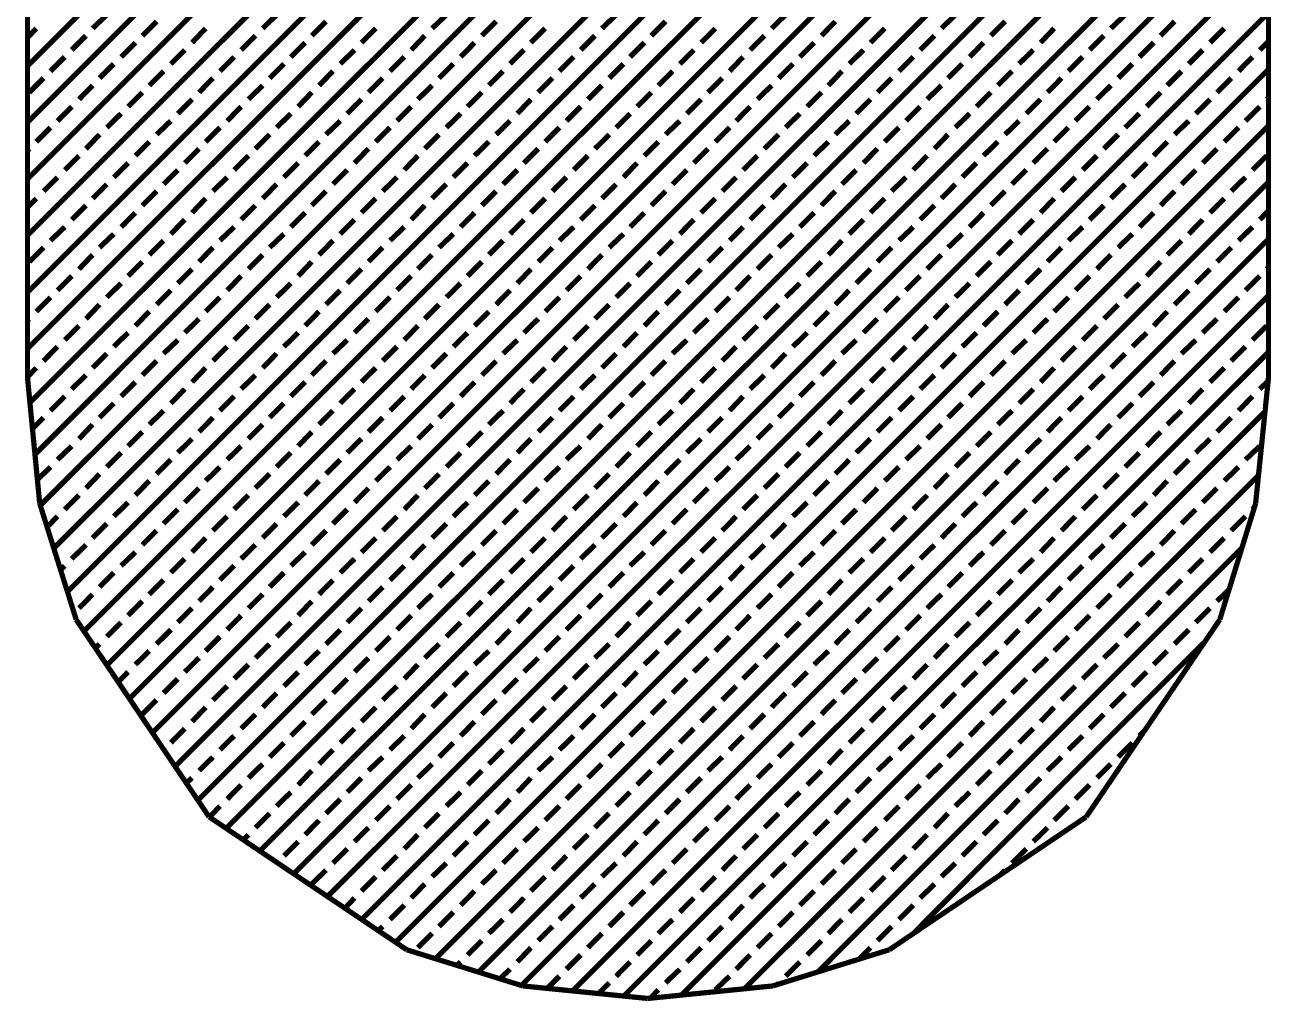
# Model space of a CAD drawing. Extents: x 2 to 176, y -19 to 159.
# Drawn here: x 107.872 to 108.781, y 117.51 to 118.223 of the extents above; entities that cross this region are included whole.
import ezdxf

# ---------------------------------------------------------------- set-up
doc = ezdxf.new("R2010")
doc.units = 0
doc.layers.add('BG_SILKSCREEN_TOP', color=7, linetype='CONTINUOUS')

msp = doc.modelspace()

# ---------------------------------------------------------------- linework, layer by layer
at = {"layer": 'BG_SILKSCREEN_TOP', "const_width": 0.00381}
for points in [[(107.873546, 119.92737), (107.873546, 117.964712)], [(108.779564, 117.964712), (108.779564, 119.92737)], [(107.873546, 118.19255), (108.779564, 119.098822)], [(107.873546, 118.151402), (108.779564, 119.057166)], [(107.873546, 118.11), (108.779564, 119.016018)], [(107.873546, 118.068852), (108.779564, 118.974616)], [(107.873546, 118.027196), (108.779564, 118.933468)], [(107.873546, 117.986048), (108.779564, 118.892066)], [(107.87507, 117.946424), (108.779564, 118.850918)], [(107.879134, 117.909086), (108.779564, 118.80977)], [(107.883198, 117.872002), (108.779564, 118.768114)], [(107.89285, 117.840506), (108.779564, 118.72722)], [(107.90301, 117.80901), (108.779564, 118.685564)], [(107.914694, 117.7798), (108.779564, 118.644416)], [(107.931458, 117.754908), (108.779564, 118.603014)], [(107.947968, 117.730524), (108.779564, 118.561866)], [(107.964732, 117.705632), (108.779564, 118.520464)], [(107.981496, 117.681248), (108.779564, 118.479316)], [(107.998006, 117.656356), (108.779564, 118.43766)], [(108.018834, 117.636036), (108.779564, 118.396512)], [(108.043218, 117.619272), (108.779564, 118.35511)], [(108.06811, 117.602762), (108.779564, 118.313962)], [(108.092494, 117.585998), (108.779564, 118.27256)], [(108.117386, 117.569234), (108.779564, 118.231412)], [(107.921044, 118.219982), (107.931458, 118.229888)], [(107.957366, 118.214648), (107.96778, 118.225062)], [(108.04525, 118.219982), (108.05541, 118.229888)], [(108.081064, 118.214648), (108.091478, 118.225062)], [(108.168948, 118.219982), (108.179362, 118.229888)], [(108.20527, 118.214648), (108.215684, 118.225062)], [(108.2929, 118.219982), (108.303314, 118.229888)], [(108.328968, 118.214648), (108.339382, 118.225062)], [(108.416852, 118.219982), (108.427012, 118.229888)], [(108.453174, 118.214648), (108.463334, 118.225062)], [(108.540804, 118.219982), (108.550964, 118.229888)], [(108.576872, 118.214648), (108.587286, 118.225062)], [(108.664502, 118.219982), (108.674916, 118.229888)], [(108.700824, 118.214648), (108.710984, 118.225062)], [(107.873546, 118.213124), (107.879896, 118.219982)], [(107.905804, 118.204234), (107.916218, 118.214648)], [(107.993688, 118.209568), (108.003594, 118.219982)], [(108.029502, 118.204234), (108.039916, 118.214648)], [(108.117386, 118.209568), (108.1278, 118.219982)], [(108.153708, 118.204234), (108.163614, 118.214648)], [(108.241084, 118.209568), (108.251498, 118.219982)], [(108.277406, 118.204234), (108.28782, 118.214648)], [(108.36529, 118.209568), (108.375704, 118.219982)], [(108.401104, 118.204234), (108.411518, 118.214648)], [(108.488988, 118.209568), (108.499402, 118.219982)], [(108.52531, 118.204234), (108.535724, 118.214648)], [(108.613194, 118.209568), (108.6231, 118.219982)], [(108.649008, 118.204234), (108.659422, 118.214648)], [(108.736892, 118.209568), (108.747306, 118.219982)], [(107.941872, 118.199154), (107.952286, 118.209568)], [(107.978194, 118.194074), (107.988354, 118.204234)], [(108.065824, 118.199154), (108.076238, 118.209568)], [(108.101892, 118.194074), (108.112306, 118.204234)], [(108.189776, 118.199154), (108.199936, 118.209568)], [(108.225844, 118.194074), (108.236004, 118.204234)], [(108.313474, 118.199154), (108.323888, 118.209568)], [(108.349796, 118.194074), (108.359956, 118.204234)], [(108.437426, 118.199154), (108.44784, 118.209568)], [(108.473494, 118.194074), (108.483908, 118.204234)], [(108.561378, 118.199154), (108.571538, 118.209568)], [(108.597446, 118.194074), (108.60786, 118.204234)], [(108.68533, 118.199154), (108.695744, 118.209568)], [(108.721398, 118.194074), (108.731558, 118.204234)], [(108.773214, 118.204234), (108.779564, 118.210584)], [(107.89031, 118.18874), (107.900724, 118.199154)], [(107.926124, 118.18366), (107.936538, 118.194074)], [(108.014008, 118.18874), (108.024422, 118.199154)], [(108.05033, 118.18366), (108.060744, 118.194074)], [(108.138214, 118.18874), (108.148628, 118.199154)], [(108.174028, 118.18366), (108.184442, 118.194074)], [(108.261912, 118.18874), (108.272326, 118.199154)], [(108.298234, 118.18366), (108.308648, 118.194074)], [(108.386118, 118.18874), (108.396024, 118.199154)], [(108.421932, 118.18366), (108.432346, 118.194074)], [(108.509816, 118.18874), (108.52023, 118.199154)], [(108.54563, 118.18366), (108.556044, 118.194074)], [(108.633514, 118.18874), (108.643928, 118.199154)], [(108.669836, 118.18366), (108.68025, 118.194074)], [(108.75772, 118.18874), (108.76788, 118.199154)], [(107.962446, 118.178326), (107.97286, 118.18874)], [(108.086398, 118.178326), (108.096558, 118.18874)], [(108.142278, 117.552724), (108.779564, 118.19001)], [(108.21035, 118.178326), (108.220764, 118.18874)], [(108.334048, 118.178326), (108.344462, 118.18874)], [(108.458254, 118.178326), (108.46816, 118.18874)], [(108.581952, 118.178326), (108.592366, 118.18874)], [(108.70565, 118.178326), (108.716064, 118.18874)], [(107.874816, 118.173246), (107.88523, 118.18366)], [(107.911138, 118.168166), (107.921044, 118.178326)], [(107.998768, 118.173246), (108.008928, 118.18366)], [(108.034836, 118.168166), (108.04525, 118.178326)], [(108.122466, 118.173246), (108.13288, 118.18366)], [(108.158534, 118.168166), (108.168948, 118.178326)], [(108.246418, 118.173246), (108.256832, 118.18366)], [(108.28274, 118.168166), (108.2929, 118.178326)], [(108.37037, 118.173246), (108.380784, 118.18366)], [(108.406438, 118.168166), (108.416852, 118.178326)], [(108.494068, 118.173246), (108.504482, 118.18366)], [(108.53039, 118.168166), (108.540804, 118.178326)], [(108.618274, 118.173246), (108.628434, 118.18366)], [(108.654342, 118.168166), (108.664502, 118.178326)], [(108.741972, 118.173246), (108.752386, 118.18366)], [(107.946952, 118.162832), (107.957366, 118.173246)], [(107.983274, 118.157752), (107.993688, 118.168166)], [(108.071158, 118.162832), (108.081064, 118.173246)], [(108.106972, 118.157752), (108.117386, 118.168166)], [(108.194856, 118.162832), (108.20527, 118.173246)], [(108.231178, 118.157752), (108.241084, 118.168166)], [(108.318554, 118.162832), (108.328968, 118.173246)], [(108.354876, 118.157752), (108.36529, 118.168166)], [(108.44276, 118.162832), (108.453174, 118.173246)], [(108.478574, 118.157752), (108.488988, 118.168166)], [(108.566458, 118.162832), (108.576872, 118.173246)], [(108.60278, 118.157752), (108.613194, 118.168166)], [(108.690664, 118.162832), (108.700824, 118.173246)], [(108.726478, 118.157752), (108.736892, 118.168166)], [(108.778294, 118.168166), (108.779564, 118.169436)], [(107.89539, 118.152418), (107.905804, 118.162832)], [(107.931458, 118.147592), (107.941872, 118.157752)], [(108.019342, 118.152418), (108.029502, 118.162832)], [(108.05541, 118.147592), (108.065824, 118.157752)], [(108.143294, 118.152418), (108.153708, 118.162832)], [(108.179362, 118.147592), (108.189776, 118.157752)], [(108.266992, 118.152418), (108.277406, 118.162832)], [(108.303314, 118.147592), (108.313474, 118.157752)], [(108.390944, 118.152418), (108.401104, 118.162832)], [(108.427012, 118.147592), (108.437426, 118.157752)], [(108.514896, 118.152418), (108.52531, 118.162832)], [(108.550964, 118.147592), (108.561378, 118.157752)], [(108.638594, 118.152418), (108.649008, 118.162832)], [(108.674916, 118.147592), (108.68533, 118.157752)], [(108.7628, 118.152418), (108.773214, 118.162832)], [(107.96778, 118.142512), (107.978194, 118.152418)], [(108.091478, 118.142512), (108.101892, 118.152418)], [(108.171234, 117.540532), (108.779564, 118.148862)], [(108.215684, 118.142512), (108.225844, 118.152418)], [(108.339382, 118.142512), (108.349796, 118.152418)], [(108.463334, 118.142512), (108.473494, 118.152418)], [(108.587286, 118.142512), (108.597446, 118.152418)], [(108.710984, 118.142512), (108.721398, 118.152418)], [(107.879896, 118.137178), (107.89031, 118.147592)], [(107.916218, 118.132098), (107.926124, 118.142512)], [(108.003594, 118.137178), (108.014008, 118.147592)], [(108.039916, 118.132098), (108.05033, 118.142512)], [(108.1278, 118.137178), (108.138214, 118.147592)], [(108.163614, 118.132098), (108.174028, 118.142512)], [(108.251498, 118.137178), (108.261912, 118.147592)], [(108.28782, 118.132098), (108.298234, 118.142512)], [(108.375704, 118.137178), (108.386118, 118.147592)], [(108.411518, 118.132098), (108.421932, 118.142512)], [(108.499402, 118.137178), (108.509816, 118.147592)], [(108.535724, 118.132098), (108.54563, 118.142512)], [(108.6231, 118.137178), (108.633514, 118.147592)], [(108.659422, 118.132098), (108.669836, 118.142512)], [(108.747306, 118.137178), (108.75772, 118.147592)], [(107.873546, 118.130574), (107.874816, 118.132098)], [(107.952286, 118.127018), (107.962446, 118.137178)], [(107.988354, 118.121684), (107.998768, 118.132098)], [(108.076238, 118.127018), (108.086398, 118.137178)], [(108.112306, 118.121684), (108.122466, 118.132098)], [(108.199936, 118.127018), (108.21035, 118.137178)], [(108.236004, 118.121684), (108.246418, 118.132098)], [(108.323888, 118.127018), (108.334048, 118.137178)], [(108.359956, 118.121684), (108.37037, 118.132098)], [(108.44784, 118.127018), (108.458254, 118.137178)], [(108.483908, 118.121684), (108.494068, 118.132098)], [(108.571538, 118.127018), (108.581952, 118.137178)], [(108.60786, 118.121684), (108.618274, 118.132098)], [(108.695744, 118.127018), (108.70565, 118.137178)], [(108.731558, 118.121684), (108.741972, 118.132098)], [(107.900724, 118.116604), (107.911138, 118.127018)], [(107.936538, 118.11127), (107.946952, 118.121684)], [(108.024422, 118.116604), (108.034836, 118.127018)], [(108.060744, 118.11127), (108.071158, 118.121684)], [(108.148628, 118.116604), (108.158534, 118.127018)], [(108.184442, 118.11127), (108.194856, 118.121684)], [(108.272326, 118.116604), (108.28274, 118.127018)], [(108.308648, 118.11127), (108.318554, 118.121684)], [(108.396024, 118.116604), (108.406438, 118.127018)], [(108.432346, 118.11127), (108.44276, 118.121684)], [(108.52023, 118.116604), (108.53039, 118.127018)], [(108.556044, 118.11127), (108.566458, 118.121684)], [(108.643928, 118.116604), (108.654342, 118.127018)], [(108.68025, 118.11127), (108.690664, 118.121684)], [(108.76788, 118.116604), (108.778294, 118.127018)], [(107.97286, 118.10619), (107.983274, 118.116604)], [(108.096558, 118.10619), (108.106972, 118.116604)], [(108.220764, 118.10619), (108.231178, 118.116604)], [(108.344462, 118.10619), (108.354876, 118.116604)], [(108.46816, 118.10619), (108.478574, 118.116604)], [(108.592366, 118.10619), (108.60278, 118.116604)], [(108.716064, 118.10619), (108.726478, 118.116604)], [(107.88523, 118.10111), (107.89539, 118.11127)], [(107.921044, 118.095776), (107.931458, 118.10619)], [(108.008928, 118.10111), (108.019342, 118.11127)], [(108.04525, 118.095776), (108.05541, 118.10619)], [(108.13288, 118.10111), (108.143294, 118.11127)], [(108.168948, 118.095776), (108.179362, 118.10619)], [(108.20273, 117.53088), (108.779564, 118.107714)], [(108.256832, 118.10111), (108.266992, 118.11127)], [(108.2929, 118.095776), (108.303314, 118.10619)], [(108.380784, 118.10111), (108.390944, 118.11127)], [(108.416852, 118.095776), (108.427012, 118.10619)], [(108.504482, 118.10111), (108.514896, 118.11127)], [(108.540804, 118.095776), (108.550964, 118.10619)], [(108.628434, 118.10111), (108.638594, 118.11127)], [(108.664502, 118.095776), (108.674916, 118.10619)], [(108.752386, 118.10111), (108.7628, 118.11127)], [(107.873546, 118.089426), (107.879896, 118.095776)], [(107.957366, 118.090696), (107.96778, 118.10111)], [(107.993688, 118.085362), (108.003594, 118.095776)], [(108.081064, 118.090696), (108.091478, 118.10111)], [(108.117386, 118.085362), (108.1278, 118.095776)], [(108.20527, 118.090696), (108.215684, 118.10111)], [(108.241084, 118.085362), (108.251498, 118.095776)], [(108.328968, 118.090696), (108.339382, 118.10111)], [(108.36529, 118.085362), (108.375704, 118.095776)], [(108.453174, 118.090696), (108.463334, 118.10111)], [(108.488988, 118.085362), (108.499402, 118.095776)], [(108.576872, 118.090696), (108.587286, 118.10111)], [(108.613194, 118.085362), (108.6231, 118.095776)], [(108.700824, 118.090696), (108.710984, 118.10111)], [(108.736892, 118.085362), (108.747306, 118.095776)], [(107.905804, 118.080282), (107.916218, 118.090696)], [(107.941872, 118.074948), (107.952286, 118.085362)], [(108.029502, 118.080282), (108.039916, 118.090696)], [(108.065824, 118.074948), (108.076238, 118.085362)], [(108.153708, 118.080282), (108.163614, 118.090696)], [(108.189776, 118.074948), (108.199936, 118.085362)], [(108.277406, 118.080282), (108.28782, 118.090696)], [(108.313474, 118.074948), (108.323888, 118.085362)], [(108.401104, 118.080282), (108.411518, 118.090696)], [(108.437426, 118.074948), (108.44784, 118.085362)], [(108.52531, 118.080282), (108.535724, 118.090696)], [(108.561378, 118.074948), (108.571538, 118.085362)], [(108.649008, 118.080282), (108.659422, 118.090696)], [(108.68533, 118.074948), (108.695744, 118.085362)], [(108.773214, 118.080282), (108.779564, 118.086886)], [(107.978194, 118.069868), (107.988354, 118.080282)], [(108.101892, 118.069868), (108.112306, 118.080282)], [(108.225844, 118.069868), (108.236004, 118.080282)], [(108.349796, 118.069868), (108.359956, 118.080282)], [(108.473494, 118.069868), (108.483908, 118.080282)], [(108.597446, 118.069868), (108.60786, 118.080282)], [(108.721398, 118.069868), (108.731558, 118.080282)], [(107.89031, 118.065042), (107.900724, 118.074948)], [(107.926124, 118.059962), (107.936538, 118.069868)], [(108.014008, 118.065042), (108.024422, 118.074948)], [(108.05033, 118.059962), (108.060744, 118.069868)], [(108.138214, 118.065042), (108.148628, 118.074948)], [(108.174028, 118.059962), (108.184442, 118.069868)], [(108.261912, 118.065042), (108.272326, 118.074948)], [(108.298234, 118.059962), (108.308648, 118.069868)], [(108.386118, 118.065042), (108.396024, 118.074948)], [(108.421932, 118.059962), (108.432346, 118.069868)], [(108.509816, 118.065042), (108.52023, 118.074948)], [(108.54563, 118.059962), (108.556044, 118.069868)], [(108.633514, 118.065042), (108.643928, 118.074948)], [(108.669836, 118.059962), (108.68025, 118.069868)], [(108.75772, 118.065042), (108.76788, 118.074948)], [(107.874816, 118.049548), (107.88523, 118.059962)], [(107.962446, 118.054628), (107.97286, 118.065042)], [(107.998768, 118.049548), (108.008928, 118.059962)], [(108.086398, 118.054628), (108.096558, 118.065042)], [(108.122466, 118.049548), (108.13288, 118.059962)], [(108.21035, 118.054628), (108.220764, 118.065042)], [(108.234226, 117.521228), (108.779564, 118.066058)], [(108.246418, 118.049548), (108.256832, 118.059962)], [(108.334048, 118.054628), (108.344462, 118.065042)], [(108.37037, 118.049548), (108.380784, 118.059962)], [(108.458254, 118.054628), (108.46816, 118.065042)], [(108.494068, 118.049548), (108.504482, 118.059962)], [(108.581952, 118.054628), (108.592366, 118.065042)], [(108.618274, 118.049548), (108.628434, 118.059962)], [(108.70565, 118.054628), (108.716064, 118.065042)], [(108.741972, 118.049548), (108.752386, 118.059962)], [(107.911138, 118.044214), (107.921044, 118.054628)], [(107.946952, 118.039134), (107.957366, 118.049548)], [(108.034836, 118.044214), (108.04525, 118.054628)], [(108.071158, 118.039134), (108.081064, 118.049548)], [(108.158534, 118.044214), (108.168948, 118.054628)], [(108.194856, 118.039134), (108.20527, 118.049548)], [(108.28274, 118.044214), (108.2929, 118.054628)], [(108.318554, 118.039134), (108.328968, 118.049548)], [(108.406438, 118.044214), (108.416852, 118.054628)], [(108.44276, 118.039134), (108.453174, 118.049548)], [(108.53039, 118.044214), (108.540804, 118.054628)], [(108.566458, 118.039134), (108.576872, 118.049548)], [(108.654342, 118.044214), (108.664502, 118.054628)], [(108.690664, 118.039134), (108.700824, 118.049548)], [(107.983274, 118.0338), (107.993688, 118.044214)], [(108.106972, 118.0338), (108.117386, 118.044214)], [(108.231178, 118.0338), (108.241084, 118.044214)], [(108.354876, 118.0338), (108.36529, 118.044214)], [(108.478574, 118.0338), (108.488988, 118.044214)], [(108.60278, 118.0338), (108.613194, 118.044214)], [(108.726478, 118.0338), (108.736892, 118.044214)], [(108.778294, 118.044214), (108.779564, 118.045484)], [(107.89539, 118.02872), (107.905804, 118.039134)], [(107.931458, 118.02364), (107.941872, 118.0338)], [(108.019342, 118.02872), (108.029502, 118.039134)], [(108.05541, 118.02364), (108.065824, 118.0338)], [(108.143294, 118.02872), (108.153708, 118.039134)], [(108.179362, 118.02364), (108.189776, 118.0338)], [(108.266992, 118.02872), (108.277406, 118.039134)], [(108.303314, 118.02364), (108.313474, 118.0338)], [(108.390944, 118.02872), (108.401104, 118.039134)], [(108.427012, 118.02364), (108.437426, 118.0338)], [(108.514896, 118.02872), (108.52531, 118.039134)], [(108.550964, 118.02364), (108.561378, 118.0338)], [(108.638594, 118.02872), (108.649008, 118.039134)], [(108.674916, 118.02364), (108.68533, 118.0338)], [(108.7628, 118.02872), (108.773214, 118.039134)], [(107.879896, 118.013226), (107.89031, 118.02364)], [(107.96778, 118.018306), (107.978194, 118.02872)], [(108.003594, 118.013226), (108.014008, 118.02364)], [(108.091478, 118.018306), (108.101892, 118.02872)], [(108.1278, 118.013226), (108.138214, 118.02364)], [(108.215684, 118.018306), (108.225844, 118.02872)], [(108.251498, 118.013226), (108.261912, 118.02364)], [(108.271564, 117.517164), (108.779564, 118.02491)], [(108.339382, 118.018306), (108.349796, 118.02872)], [(108.375704, 118.013226), (108.386118, 118.02364)], [(108.463334, 118.018306), (108.473494, 118.02872)], [(108.499402, 118.013226), (108.509816, 118.02364)], [(108.587286, 118.018306), (108.597446, 118.02872)], [(108.6231, 118.013226), (108.633514, 118.02364)], [(108.710984, 118.018306), (108.721398, 118.02872)], [(108.747306, 118.013226), (108.75772, 118.02364)], [(107.916218, 118.007892), (107.926124, 118.018306)], [(107.952286, 118.002812), (107.962446, 118.013226)], [(108.039916, 118.007892), (108.05033, 118.018306)], [(108.076238, 118.002812), (108.086398, 118.013226)], [(108.163614, 118.007892), (108.174028, 118.018306)], [(108.199936, 118.002812), (108.21035, 118.013226)], [(108.28782, 118.007892), (108.298234, 118.018306)], [(108.323888, 118.002812), (108.334048, 118.013226)], [(108.411518, 118.007892), (108.421932, 118.018306)], [(108.44784, 118.002812), (108.458254, 118.013226)], [(108.535724, 118.007892), (108.54563, 118.018306)], [(108.571538, 118.002812), (108.581952, 118.013226)], [(108.659422, 118.007892), (108.669836, 118.018306)], [(108.695744, 118.002812), (108.70565, 118.013226)], [(107.873546, 118.006876), (107.874816, 118.007892)], [(107.900724, 117.992398), (107.911138, 118.002812)], [(107.988354, 117.997732), (107.998768, 118.007892)], [(108.024422, 117.992398), (108.034836, 118.002812)], [(108.112306, 117.997732), (108.122466, 118.007892)], [(108.148628, 117.992398), (108.158534, 118.002812)], [(108.236004, 117.997732), (108.246418, 118.007892)], [(108.272326, 117.992398), (108.28274, 118.002812)], [(108.359956, 117.997732), (108.37037, 118.007892)], [(108.396024, 117.992398), (108.406438, 118.002812)], [(108.483908, 117.997732), (108.494068, 118.007892)], [(108.52023, 117.992398), (108.53039, 118.002812)], [(108.60786, 117.997732), (108.618274, 118.007892)], [(108.643928, 117.992398), (108.654342, 118.002812)], [(108.731558, 117.997732), (108.741972, 118.007892)], [(108.76788, 117.992398), (108.778294, 118.002812)], [(107.936538, 117.987572), (107.946952, 117.997732)], [(108.060744, 117.987572), (108.071158, 117.997732)], [(108.184442, 117.987572), (108.194856, 117.997732)], [(108.308648, 117.987572), (108.318554, 117.997732)], [(108.432346, 117.987572), (108.44276, 117.997732)], [(108.556044, 117.987572), (108.566458, 117.997732)], [(108.68025, 117.987572), (108.690664, 117.997732)], [(107.88523, 117.977158), (107.89539, 117.987572)], [(107.97286, 117.982492), (107.983274, 117.992398)], [(108.008928, 117.977158), (108.019342, 117.987572)], [(108.096558, 117.982492), (108.106972, 117.992398)], [(108.13288, 117.977158), (108.143294, 117.987572)], [(108.220764, 117.982492), (108.231178, 117.992398)], [(108.256832, 117.977158), (108.266992, 117.987572)], [(108.344462, 117.982492), (108.354876, 117.992398)], [(108.380784, 117.977158), (108.390944, 117.987572)], [(108.46816, 117.982492), (108.478574, 117.992398)], [(108.504482, 117.977158), (108.514896, 117.987572)], [(108.592366, 117.982492), (108.60278, 117.992398)], [(108.628434, 117.977158), (108.638594, 117.987572)], [(108.716064, 117.982492), (108.726478, 117.992398)], [(108.752386, 117.977158), (108.7628, 117.987572)], [(107.921044, 117.972078), (107.931458, 117.982492)], [(107.957366, 117.966744), (107.96778, 117.977158)], [(108.04525, 117.972078), (108.05541, 117.982492)], [(108.081064, 117.966744), (108.091478, 117.977158)], [(108.168948, 117.972078), (108.179362, 117.982492)], [(108.20527, 117.966744), (108.215684, 117.977158)], [(108.2929, 117.972078), (108.303314, 117.982492)], [(108.308902, 117.513354), (108.779564, 117.983508)], [(108.328968, 117.966744), (108.339382, 117.977158)], [(108.416852, 117.972078), (108.427012, 117.982492)], [(108.453174, 117.966744), (108.463334, 117.977158)], [(108.540804, 117.972078), (108.550964, 117.982492)], [(108.576872, 117.966744), (108.587286, 117.977158)], [(108.664502, 117.972078), (108.674916, 117.982492)], [(108.700824, 117.966744), (108.710984, 117.977158)], [(107.873546, 117.965474), (107.879896, 117.972078)], [(107.905804, 117.956584), (107.916218, 117.966744)], [(107.993688, 117.961664), (108.003594, 117.972078)], [(108.029502, 117.956584), (108.039916, 117.966744)], [(108.117386, 117.961664), (108.1278, 117.972078)], [(108.153708, 117.956584), (108.163614, 117.966744)], [(108.241084, 117.961664), (108.251498, 117.972078)], [(108.277406, 117.956584), (108.28782, 117.966744)], [(108.36529, 117.961664), (108.375704, 117.972078)], [(108.401104, 117.956584), (108.411518, 117.966744)], [(108.488988, 117.961664), (108.499402, 117.972078)], [(108.52531, 117.956584), (108.535724, 117.966744)], [(108.613194, 117.961664), (108.6231, 117.972078)], [(108.649008, 117.956584), (108.659422, 117.966744)], [(108.736892, 117.961664), (108.747306, 117.972078)], [(107.873546, 117.964712), (107.882436, 117.873018)], [(107.941872, 117.95125), (107.952286, 117.961664)], [(108.065824, 117.95125), (108.076238, 117.961664)], [(108.189776, 117.95125), (108.199936, 117.961664)], [(108.313474, 117.95125), (108.323888, 117.961664)], [(108.437426, 117.95125), (108.44784, 117.961664)], [(108.561378, 117.95125), (108.571538, 117.961664)], [(108.68533, 117.95125), (108.695744, 117.961664)], [(108.770166, 117.873018), (108.779564, 117.964712)], [(108.773214, 117.956584), (108.779564, 117.96268)], [(107.89031, 117.940836), (107.900724, 117.95125)], [(107.978194, 117.94617), (107.988354, 117.956584)], [(108.014008, 117.940836), (108.024422, 117.95125)], [(108.101892, 117.94617), (108.112306, 117.956584)], [(108.138214, 117.940836), (108.148628, 117.95125)], [(108.225844, 117.94617), (108.236004, 117.956584)], [(108.261912, 117.940836), (108.272326, 117.95125)], [(108.349796, 117.94617), (108.359956, 117.956584)], [(108.386118, 117.940836), (108.396024, 117.95125)], [(108.473494, 117.94617), (108.483908, 117.956584)], [(108.509816, 117.940836), (108.52023, 117.95125)], [(108.597446, 117.94617), (108.60786, 117.956584)], [(108.633514, 117.940836), (108.643928, 117.95125)], [(108.721398, 117.94617), (108.731558, 117.956584)], [(108.75772, 117.940836), (108.76788, 117.95125)], [(107.926124, 117.935756), (107.936538, 117.94617)], [(107.962446, 117.930676), (107.97286, 117.940836)], [(108.05033, 117.935756), (108.060744, 117.94617)], [(108.086398, 117.930676), (108.096558, 117.940836)], [(108.174028, 117.935756), (108.184442, 117.94617)], [(108.21035, 117.930676), (108.220764, 117.940836)], [(108.298234, 117.935756), (108.308648, 117.94617)], [(108.334048, 117.930676), (108.344462, 117.940836)], [(108.351066, 117.514116), (108.77677, 117.93982)], [(108.421932, 117.935756), (108.432346, 117.94617)], [(108.458254, 117.930676), (108.46816, 117.940836)], [(108.54563, 117.935756), (108.556044, 117.94617)], [(108.581952, 117.930676), (108.592366, 117.940836)], [(108.669836, 117.935756), (108.68025, 117.94617)], [(108.70565, 117.930676), (108.716064, 117.940836)], [(107.877356, 117.927882), (107.88523, 117.935756)], [(107.911138, 117.920262), (107.921044, 117.930676)], [(107.998768, 117.925342), (108.008928, 117.935756)], [(108.034836, 117.920262), (108.04525, 117.930676)], [(108.122466, 117.925342), (108.13288, 117.935756)], [(108.158534, 117.920262), (108.168948, 117.930676)], [(108.246418, 117.925342), (108.256832, 117.935756)], [(108.28274, 117.920262), (108.2929, 117.930676)], [(108.37037, 117.925342), (108.380784, 117.935756)], [(108.406438, 117.920262), (108.416852, 117.930676)], [(108.494068, 117.925342), (108.504482, 117.935756)], [(108.53039, 117.920262), (108.540804, 117.930676)], [(108.618274, 117.925342), (108.628434, 117.935756)], [(108.654342, 117.920262), (108.664502, 117.930676)], [(108.741972, 117.925342), (108.752386, 117.935756)], [(107.946952, 117.914928), (107.957366, 117.925342)], [(108.071158, 117.914928), (108.081064, 117.925342)], [(108.194856, 117.914928), (108.20527, 117.925342)], [(108.318554, 117.914928), (108.328968, 117.925342)], [(108.44276, 117.914928), (108.453174, 117.925342)], [(108.566458, 117.914928), (108.576872, 117.925342)], [(108.690664, 117.914928), (108.700824, 117.925342)], [(107.89539, 117.905022), (107.905804, 117.914928)], [(107.983274, 117.910102), (107.993688, 117.920262)], [(108.019342, 117.905022), (108.029502, 117.914928)], [(108.106972, 117.910102), (108.117386, 117.920262)], [(108.143294, 117.905022), (108.153708, 117.914928)], [(108.231178, 117.910102), (108.241084, 117.920262)], [(108.266992, 117.905022), (108.277406, 117.914928)], [(108.354876, 117.910102), (108.36529, 117.920262)], [(108.390944, 117.905022), (108.401104, 117.914928)], [(108.478574, 117.910102), (108.488988, 117.920262)], [(108.514896, 117.905022), (108.52531, 117.914928)], [(108.60278, 117.910102), (108.613194, 117.920262)], [(108.638594, 117.905022), (108.649008, 117.914928)], [(108.726478, 117.910102), (108.736892, 117.920262)], [(108.7628, 117.905022), (108.773214, 117.914928)], [(107.931458, 117.899688), (107.941872, 117.910102)], [(107.96778, 117.894608), (107.978194, 117.905022)], [(108.05541, 117.899688), (108.065824, 117.910102)], [(108.091478, 117.894608), (108.101892, 117.905022)], [(108.179362, 117.899688), (108.189776, 117.910102)], [(108.215684, 117.894608), (108.225844, 117.905022)], [(108.303314, 117.899688), (108.313474, 117.910102)], [(108.339382, 117.894608), (108.349796, 117.905022)], [(108.427012, 117.899688), (108.437426, 117.910102)], [(108.463334, 117.894608), (108.473494, 117.905022)], [(108.550964, 117.899688), (108.561378, 117.910102)], [(108.587286, 117.894608), (108.597446, 117.905022)], [(108.674916, 117.899688), (108.68533, 117.910102)], [(108.710984, 117.894608), (108.721398, 117.905022)], [(107.880912, 117.890544), (107.89031, 117.899688)], [(107.916218, 117.884194), (107.926124, 117.894608)], [(108.003594, 117.889528), (108.014008, 117.899688)], [(108.039916, 117.884194), (108.05033, 117.894608)], [(108.1278, 117.889528), (108.138214, 117.899688)], [(108.163614, 117.884194), (108.174028, 117.894608)], [(108.251498, 117.889528), (108.261912, 117.899688)], [(108.28782, 117.884194), (108.298234, 117.894608)], [(108.375704, 117.889528), (108.386118, 117.899688)], [(108.39704, 117.518688), (108.772452, 117.893846)], [(108.411518, 117.884194), (108.421932, 117.894608)], [(108.499402, 117.889528), (108.509816, 117.899688)], [(108.535724, 117.884194), (108.54563, 117.894608)], [(108.6231, 117.889528), (108.633514, 117.899688)], [(108.659422, 117.884194), (108.669836, 117.894608)], [(108.747306, 117.889528), (108.75772, 117.899688)], [(107.952286, 117.879114), (107.962446, 117.889528)], [(108.076238, 117.879114), (108.086398, 117.889528)], [(108.199936, 117.879114), (108.21035, 117.889528)], [(108.323888, 117.879114), (108.334048, 117.889528)], [(108.44784, 117.879114), (108.458254, 117.889528)], [(108.571538, 117.879114), (108.581952, 117.889528)], [(108.695744, 117.879114), (108.70565, 117.889528)], [(107.900724, 117.8687), (107.911138, 117.879114)], [(107.988354, 117.87378), (107.998768, 117.884194)], [(108.024422, 117.8687), (108.034836, 117.879114)], [(108.112306, 117.87378), (108.122466, 117.884194)], [(108.148628, 117.8687), (108.158534, 117.879114)], [(108.236004, 117.87378), (108.246418, 117.884194)], [(108.272326, 117.8687), (108.28274, 117.879114)], [(108.359956, 117.87378), (108.37037, 117.884194)], [(108.396024, 117.8687), (108.406438, 117.879114)], [(108.483908, 117.87378), (108.494068, 117.884194)], [(108.52023, 117.8687), (108.53039, 117.879114)], [(108.60786, 117.87378), (108.618274, 117.884194)], [(108.643928, 117.8687), (108.654342, 117.879114)], [(108.731558, 117.87378), (108.741972, 117.884194)], [(107.882436, 117.873018), (107.909106, 117.788182)], [(107.936538, 117.86362), (107.946952, 117.87378)], [(107.97286, 117.858286), (107.983274, 117.8687)], [(108.060744, 117.86362), (108.071158, 117.87378)], [(108.096558, 117.858286), (108.106972, 117.8687)], [(108.184442, 117.86362), (108.194856, 117.87378)], [(108.220764, 117.858286), (108.231178, 117.8687)], [(108.308648, 117.86362), (108.318554, 117.87378)], [(108.344462, 117.858286), (108.354876, 117.8687)], [(108.432346, 117.86362), (108.44276, 117.87378)], [(108.46816, 117.858286), (108.478574, 117.8687)], [(108.556044, 117.86362), (108.566458, 117.87378)], [(108.592366, 117.858286), (108.60278, 117.8687)], [(108.68025, 117.86362), (108.690664, 117.87378)], [(108.716064, 117.858286), (108.726478, 117.8687)], [(108.744004, 117.788182), (108.770166, 117.873018)], [(108.76788, 117.8687), (108.76915, 117.870224)], [(107.888024, 117.856), (107.89539, 117.86362)], [(107.921044, 117.847872), (107.931458, 117.858286)], [(108.008928, 117.853206), (108.019342, 117.86362)], [(108.04525, 117.847872), (108.05541, 117.858286)], [(108.13288, 117.853206), (108.143294, 117.86362)], [(108.168948, 117.847872), (108.179362, 117.858286)], [(108.256832, 117.853206), (108.266992, 117.86362)], [(108.2929, 117.847872), (108.303314, 117.858286)], [(108.380784, 117.853206), (108.390944, 117.86362)], [(108.416852, 117.847872), (108.427012, 117.858286)], [(108.504482, 117.853206), (108.514896, 117.86362)], [(108.540804, 117.847872), (108.550964, 117.858286)], [(108.628434, 117.853206), (108.638594, 117.86362)], [(108.664502, 117.847872), (108.674916, 117.858286)], [(108.752386, 117.853206), (108.7628, 117.86362)], [(107.957366, 117.842792), (107.96778, 117.853206)], [(108.081064, 117.842792), (108.091478, 117.853206)], [(108.20527, 117.842792), (108.215684, 117.853206)], [(108.328968, 117.842792), (108.339382, 117.853206)], [(108.453174, 117.842792), (108.463334, 117.853206)], [(108.576872, 117.842792), (108.587286, 117.853206)], [(108.700824, 117.842792), (108.710984, 117.853206)], [(107.905804, 117.832632), (107.916218, 117.842792)], [(107.993688, 117.837458), (108.003594, 117.847872)], [(108.029502, 117.832632), (108.039916, 117.842792)], [(108.117386, 117.837458), (108.1278, 117.847872)], [(108.153708, 117.832632), (108.163614, 117.842792)], [(108.241084, 117.837458), (108.251498, 117.847872)], [(108.277406, 117.832632), (108.28782, 117.842792)], [(108.36529, 117.837458), (108.375704, 117.847872)], [(108.401104, 117.832632), (108.411518, 117.842792)], [(108.450888, 117.531134), (108.759752, 117.840252)], [(108.488988, 117.837458), (108.499402, 117.847872)], [(108.52531, 117.832632), (108.535724, 117.842792)], [(108.613194, 117.837458), (108.6231, 117.847872)], [(108.649008, 117.832632), (108.659422, 117.842792)], [(108.736892, 117.837458), (108.747306, 117.847872)], [(107.941872, 117.827552), (107.952286, 117.837458)], [(107.978194, 117.822472), (107.988354, 117.832632)], [(108.065824, 117.827552), (108.076238, 117.837458)], [(108.101892, 117.822472), (108.112306, 117.832632)], [(108.189776, 117.827552), (108.199936, 117.837458)], [(108.225844, 117.822472), (108.236004, 117.832632)], [(108.313474, 117.827552), (108.323888, 117.837458)], [(108.349796, 117.822472), (108.359956, 117.832632)], [(108.437426, 117.827552), (108.44784, 117.837458)], [(108.473494, 117.822472), (108.483908, 117.832632)], [(108.561378, 117.827552), (108.571538, 117.837458)], [(108.597446, 117.822472), (108.60786, 117.832632)], [(108.68533, 117.827552), (108.695744, 117.837458)], [(108.721398, 117.822472), (108.731558, 117.832632)], [(107.897676, 117.824504), (107.900724, 117.827552)], [(107.926124, 117.812058), (107.936538, 117.822472)], [(108.014008, 117.817138), (108.024422, 117.827552)], [(108.05033, 117.812058), (108.060744, 117.822472)], [(108.138214, 117.817138), (108.148628, 117.827552)], [(108.174028, 117.812058), (108.184442, 117.822472)], [(108.261912, 117.817138), (108.272326, 117.827552)], [(108.298234, 117.812058), (108.308648, 117.822472)], [(108.386118, 117.817138), (108.396024, 117.827552)], [(108.421932, 117.812058), (108.432346, 117.822472)], [(108.509816, 117.817138), (108.52023, 117.827552)], [(108.54563, 117.812058), (108.556044, 117.822472)], [(108.633514, 117.817138), (108.643928, 117.827552)], [(108.669836, 117.812058), (108.68025, 117.822472)], [(107.962446, 117.806724), (107.97286, 117.817138)], [(107.998768, 117.801644), (108.008928, 117.812058)], [(108.086398, 117.806724), (108.096558, 117.817138)], [(108.122466, 117.801644), (108.13288, 117.812058)], [(108.21035, 117.806724), (108.220764, 117.817138)], [(108.246418, 117.801644), (108.256832, 117.812058)], [(108.334048, 117.806724), (108.344462, 117.817138)], [(108.37037, 117.801644), (108.380784, 117.812058)], [(108.458254, 117.806724), (108.46816, 117.817138)], [(108.494068, 117.801644), (108.504482, 117.812058)], [(108.581952, 117.806724), (108.592366, 117.817138)], [(108.618274, 117.801644), (108.628434, 117.812058)], [(108.70565, 117.806724), (108.716064, 117.817138)], [(107.911138, 117.796564), (107.921044, 117.806724)], [(108.034836, 117.796564), (108.04525, 117.806724)], [(108.158534, 117.796564), (108.168948, 117.806724)], [(108.28274, 117.796564), (108.2929, 117.806724)], [(108.406438, 117.796564), (108.416852, 117.806724)], [(108.53039, 117.796564), (108.540804, 117.806724)], [(108.654342, 117.796564), (108.664502, 117.806724)], [(108.741972, 117.801644), (108.750608, 117.810026)], [(107.946952, 117.79123), (107.957366, 117.801644)], [(107.983274, 117.78615), (107.993688, 117.796564)], [(108.071158, 117.79123), (108.081064, 117.801644)], [(108.106972, 117.78615), (108.117386, 117.796564)], [(108.194856, 117.79123), (108.20527, 117.801644)], [(108.231178, 117.78615), (108.241084, 117.796564)], [(108.318554, 117.79123), (108.328968, 117.801644)], [(108.354876, 117.78615), (108.36529, 117.796564)], [(108.44276, 117.79123), (108.453174, 117.801644)], [(108.478574, 117.78615), (108.488988, 117.796564)], [(108.566458, 117.79123), (108.576872, 117.801644)], [(108.60278, 117.78615), (108.613194, 117.796564)], [(108.690664, 117.79123), (108.700824, 117.801644)], [(108.726478, 117.78615), (108.736892, 117.796564)], [(107.909106, 117.788182), (108.006134, 117.644164)], [(107.931458, 117.775736), (107.941872, 117.78615)], [(108.019342, 117.780816), (108.029502, 117.79123)], [(108.05541, 117.775736), (108.065824, 117.78615)], [(108.143294, 117.780816), (108.153708, 117.79123)], [(108.179362, 117.775736), (108.189776, 117.78615)], [(108.266992, 117.780816), (108.277406, 117.79123)], [(108.303314, 117.775736), (108.313474, 117.78615)], [(108.390944, 117.780816), (108.401104, 117.79123)], [(108.427012, 117.775736), (108.437426, 117.78615)], [(108.514896, 117.780816), (108.52531, 117.79123)], [(108.550964, 117.775736), (108.561378, 117.78615)], [(108.638594, 117.780816), (108.649008, 117.79123)], [(108.646468, 117.644164), (108.744004, 117.788182)], [(108.674916, 117.775736), (108.68533, 117.78615)], [(107.96778, 117.770402), (107.978194, 117.780816)], [(108.003594, 117.765322), (108.014008, 117.775736)], [(108.091478, 117.770402), (108.101892, 117.780816)], [(108.1278, 117.765322), (108.138214, 117.775736)], [(108.215684, 117.770402), (108.225844, 117.780816)], [(108.251498, 117.765322), (108.261912, 117.775736)], [(108.339382, 117.770402), (108.349796, 117.780816)], [(108.375704, 117.765322), (108.386118, 117.775736)], [(108.463334, 117.770402), (108.473494, 117.780816)], [(108.499402, 117.765322), (108.509816, 117.775736)], [(108.587286, 117.770402), (108.597446, 117.780816)], [(108.6231, 117.765322), (108.633514, 117.775736)], [(108.710984, 117.770402), (108.721398, 117.780816)], [(107.92333, 117.767608), (107.926124, 117.770402)], [(108.039916, 117.760242), (108.05033, 117.770402)], [(108.163614, 117.760242), (108.174028, 117.770402)], [(108.28782, 117.760242), (108.298234, 117.770402)], [(108.411518, 117.760242), (108.421932, 117.770402)], [(108.519722, 117.558566), (108.732066, 117.771164)], [(108.535724, 117.760242), (108.54563, 117.770402)], [(108.659422, 117.760242), (108.669836, 117.770402)], [(107.952286, 117.755416), (107.962446, 117.765322)], [(107.988354, 117.750082), (107.998768, 117.760242)], [(108.076238, 117.755416), (108.086398, 117.765322)], [(108.112306, 117.750082), (108.122466, 117.760242)], [(108.199936, 117.755416), (108.21035, 117.765322)], [(108.236004, 117.750082), (108.246418, 117.760242)], [(108.323888, 117.755416), (108.334048, 117.765322)], [(108.359956, 117.750082), (108.37037, 117.760242)], [(108.44784, 117.755416), (108.458254, 117.765322)], [(108.483908, 117.750082), (108.494068, 117.760242)], [(108.571538, 117.755416), (108.581952, 117.765322)], [(108.60786, 117.750082), (108.618274, 117.760242)], [(108.695744, 117.755416), (108.70565, 117.765322)], [(107.93984, 117.742716), (107.946952, 117.750082)], [(108.024422, 117.745002), (108.034836, 117.755416)], [(108.060744, 117.739668), (108.071158, 117.750082)], [(108.148628, 117.745002), (108.158534, 117.755416)], [(108.184442, 117.739668), (108.194856, 117.750082)], [(108.272326, 117.745002), (108.28274, 117.755416)], [(108.308648, 117.739668), (108.318554, 117.750082)], [(108.396024, 117.745002), (108.406438, 117.755416)], [(108.432346, 117.739668), (108.44276, 117.750082)], [(108.52023, 117.745002), (108.53039, 117.755416)], [(108.556044, 117.739668), (108.566458, 117.750082)], [(108.643928, 117.745002), (108.654342, 117.755416)], [(108.68025, 117.739668), (108.690664, 117.750082)], [(107.97286, 117.734588), (107.983274, 117.745002)], [(108.008928, 117.729508), (108.019342, 117.739668)], [(108.096558, 117.734588), (108.106972, 117.745002)], [(108.13288, 117.729508), (108.143294, 117.739668)], [(108.220764, 117.734588), (108.231178, 117.745002)], [(108.256832, 117.729508), (108.266992, 117.739668)], [(108.344462, 117.734588), (108.354876, 117.745002)], [(108.380784, 117.729508), (108.390944, 117.739668)], [(108.46816, 117.734588), (108.478574, 117.745002)], [(108.504482, 117.729508), (108.514896, 117.739668)], [(108.592366, 117.734588), (108.60278, 117.745002)], [(108.628434, 117.729508), (108.638594, 117.739668)], [(108.04525, 117.724174), (108.05541, 117.734588)], [(108.168948, 117.724174), (108.179362, 117.734588)], [(108.2929, 117.724174), (108.303314, 117.734588)], [(108.416852, 117.724174), (108.427012, 117.734588)], [(108.540804, 117.724174), (108.550964, 117.734588)], [(108.664502, 117.724174), (108.674916, 117.734588)], [(107.957366, 117.719094), (107.96778, 117.729508)], [(107.993688, 117.71376), (108.003594, 117.724174)], [(108.081064, 117.719094), (108.091478, 117.729508)], [(108.117386, 117.71376), (108.1278, 117.724174)], [(108.20527, 117.719094), (108.215684, 117.729508)], [(108.241084, 117.71376), (108.251498, 117.724174)], [(108.328968, 117.719094), (108.339382, 117.729508)], [(108.36529, 117.71376), (108.375704, 117.724174)], [(108.453174, 117.719094), (108.463334, 117.729508)], [(108.488988, 117.71376), (108.499402, 117.724174)], [(108.576872, 117.719094), (108.587286, 117.729508)], [(108.613194, 117.71376), (108.6231, 117.724174)], [(108.029502, 117.70868), (108.039916, 117.719094)], [(108.065824, 117.703346), (108.076238, 117.71376)], [(108.153708, 117.70868), (108.163614, 117.719094)], [(108.189776, 117.703346), (108.199936, 117.71376)], [(108.277406, 117.70868), (108.28782, 117.719094)], [(108.313474, 117.703346), (108.323888, 117.71376)], [(108.401104, 117.70868), (108.411518, 117.719094)], [(108.437426, 117.703346), (108.44784, 117.71376)], [(108.52531, 117.70868), (108.535724, 117.719094)], [(108.561378, 117.703346), (108.571538, 117.71376)], [(108.649008, 117.70868), (108.659422, 117.719094)], [(107.978194, 117.698266), (107.988354, 117.70868)], [(108.014008, 117.693186), (108.024422, 117.703346)], [(108.101892, 117.698266), (108.112306, 117.70868)], [(108.138214, 117.693186), (108.148628, 117.703346)], [(108.225844, 117.698266), (108.236004, 117.70868)], [(108.261912, 117.693186), (108.272326, 117.703346)], [(108.349796, 117.698266), (108.359956, 117.70868)], [(108.386118, 117.693186), (108.396024, 117.703346)], [(108.473494, 117.698266), (108.483908, 117.70868)], [(108.509816, 117.693186), (108.52023, 117.703346)], [(108.597446, 117.698266), (108.60786, 117.70868)], [(108.633514, 117.693186), (108.643928, 117.703346)], [(108.68533, 117.703346), (108.689394, 117.70741)], [(108.05033, 117.687852), (108.060744, 117.698266)], [(108.174028, 117.687852), (108.184442, 117.698266)], [(108.298234, 117.687852), (108.308648, 117.698266)], [(108.421932, 117.687852), (108.432346, 117.698266)], [(108.54563, 117.687852), (108.556044, 117.698266)], [(108.669836, 117.687852), (108.68025, 117.698266)], [(107.998768, 117.677946), (108.008928, 117.687852)], [(108.086398, 117.682772), (108.096558, 117.693186)], [(108.122466, 117.677946), (108.13288, 117.687852)], [(108.21035, 117.682772), (108.220764, 117.693186)], [(108.246418, 117.677946), (108.256832, 117.687852)], [(108.334048, 117.682772), (108.344462, 117.693186)], [(108.37037, 117.677946), (108.380784, 117.687852)], [(108.458254, 117.682772), (108.46816, 117.693186)], [(108.494068, 117.677946), (108.504482, 117.687852)], [(108.581952, 117.682772), (108.592366, 117.693186)], [(108.618274, 117.677946), (108.628434, 117.687852)], [(108.034836, 117.672612), (108.04525, 117.682772)], [(108.071158, 117.667532), (108.081064, 117.677946)], [(108.158534, 117.672612), (108.168948, 117.682772)], [(108.194856, 117.667532), (108.20527, 117.677946)], [(108.28274, 117.672612), (108.2929, 117.682772)], [(108.318554, 117.667532), (108.328968, 117.677946)], [(108.406438, 117.672612), (108.416852, 117.682772)], [(108.44276, 117.667532), (108.453174, 117.677946)], [(108.53039, 117.672612), (108.540804, 117.682772)], [(108.566458, 117.667532), (108.576872, 117.677946)], [(108.654342, 117.672612), (108.664502, 117.682772)], [(107.989624, 117.669056), (107.993688, 117.672612)], [(108.019342, 117.657118), (108.029502, 117.667532)], [(108.106972, 117.662198), (108.117386, 117.672612)], [(108.143294, 117.657118), (108.153708, 117.667532)], [(108.231178, 117.662198), (108.241084, 117.672612)], [(108.266992, 117.657118), (108.277406, 117.667532)], [(108.354876, 117.662198), (108.36529, 117.672612)], [(108.390944, 117.657118), (108.401104, 117.667532)], [(108.478574, 117.662198), (108.488988, 117.672612)], [(108.514896, 117.657118), (108.52531, 117.667532)], [(108.60278, 117.662198), (108.613194, 117.672612)], [(108.638594, 117.657118), (108.649008, 117.667532)], [(108.05541, 117.652038), (108.065824, 117.662198)], [(108.091478, 117.646704), (108.101892, 117.657118)], [(108.179362, 117.652038), (108.189776, 117.662198)], [(108.215684, 117.646704), (108.225844, 117.657118)], [(108.303314, 117.652038), (108.313474, 117.662198)], [(108.339382, 117.646704), (108.349796, 117.657118)], [(108.427012, 117.652038), (108.437426, 117.662198)], [(108.463334, 117.646704), (108.473494, 117.657118)], [(108.550964, 117.652038), (108.561378, 117.662198)], [(108.587286, 117.646704), (108.597446, 117.657118)], [(108.006642, 117.644164), (108.014008, 117.652038)], [(108.1278, 117.641624), (108.138214, 117.652038)], [(108.251498, 117.641624), (108.261912, 117.652038)], [(108.375704, 117.641624), (108.386118, 117.652038)], [(108.499402, 117.641624), (108.509816, 117.652038)], [(108.6231, 117.641624), (108.633514, 117.652038)], [(108.006134, 117.644164), (108.150406, 117.547136)], [(108.039916, 117.63629), (108.05033, 117.646704)], [(108.076238, 117.63121), (108.086398, 117.641624)], [(108.163614, 117.63629), (108.174028, 117.646704)], [(108.199936, 117.63121), (108.21035, 117.641624)], [(108.28782, 117.63629), (108.298234, 117.646704)], [(108.323888, 117.63121), (108.334048, 117.641624)], [(108.411518, 117.63629), (108.421932, 117.646704)], [(108.44784, 117.63121), (108.458254, 117.641624)], [(108.502704, 117.547136), (108.646468, 117.644164)], [(108.535724, 117.63629), (108.54563, 117.646704)], [(108.571538, 117.63121), (108.581952, 117.641624)], [(108.031026, 117.6274), (108.034836, 117.63121)], [(108.112306, 117.62613), (108.122466, 117.63629)], [(108.148628, 117.620796), (108.158534, 117.63121)], [(108.236004, 117.62613), (108.246418, 117.63629)], [(108.272326, 117.620796), (108.28274, 117.63121)], [(108.359956, 117.62613), (108.37037, 117.63629)], [(108.396024, 117.620796), (108.406438, 117.63121)], [(108.483908, 117.62613), (108.494068, 117.63629)], [(108.52023, 117.620796), (108.53039, 117.63121)], [(108.60786, 117.62613), (108.618274, 117.63629)], [(108.060744, 117.615716), (108.071158, 117.62613)], [(108.096558, 117.610382), (108.106972, 117.620796)], [(108.184442, 117.615716), (108.194856, 117.62613)], [(108.220764, 117.610382), (108.231178, 117.620796)], [(108.308648, 117.615716), (108.318554, 117.62613)], [(108.344462, 117.610382), (108.354876, 117.620796)], [(108.432346, 117.615716), (108.44276, 117.62613)], [(108.46816, 117.610382), (108.478574, 117.620796)], [(108.556044, 117.615716), (108.566458, 117.62613)], [(108.592366, 117.610382), (108.60278, 117.620796)], [(108.13288, 117.605302), (108.143294, 117.615716)], [(108.256832, 117.605302), (108.266992, 117.615716)], [(108.380784, 117.605302), (108.390944, 117.615716)], [(108.504482, 117.605302), (108.514896, 117.615716)], [(108.081064, 117.595142), (108.091478, 117.605302)], [(108.168948, 117.600476), (108.179362, 117.610382)], [(108.20527, 117.595142), (108.215684, 117.605302)], [(108.2929, 117.600476), (108.303314, 117.610382)], [(108.328968, 117.595142), (108.339382, 117.605302)], [(108.416852, 117.600476), (108.427012, 117.610382)], [(108.453174, 117.595142), (108.463334, 117.605302)], [(108.540804, 117.600476), (108.550964, 117.610382)], [(108.583476, 117.601492), (108.587286, 117.605302)], [(108.117386, 117.590062), (108.1278, 117.600476)], [(108.153708, 117.584982), (108.163614, 117.595142)], [(108.241084, 117.590062), (108.251498, 117.600476)], [(108.277406, 117.584982), (108.28782, 117.595142)], [(108.36529, 117.590062), (108.375704, 117.600476)], [(108.401104, 117.584982), (108.411518, 117.595142)], [(108.488988, 117.590062), (108.499402, 117.600476)], [(108.52531, 117.584982), (108.535724, 117.595142)], [(108.105194, 117.577362), (108.112306, 117.584982)], [(108.189776, 117.579648), (108.199936, 117.590062)], [(108.225844, 117.574568), (108.236004, 117.584982)], [(108.313474, 117.579648), (108.323888, 117.590062)], [(108.349796, 117.574568), (108.359956, 117.584982)], [(108.437426, 117.579648), (108.44784, 117.590062)], [(108.473494, 117.574568), (108.483908, 117.584982)], [(108.138214, 117.569234), (108.148628, 117.579648)], [(108.261912, 117.569234), (108.272326, 117.579648)], [(108.386118, 117.569234), (108.396024, 117.579648)], [(108.509816, 117.569234), (108.52023, 117.579648)], [(108.174028, 117.564154), (108.184442, 117.574568)], [(108.21035, 117.559074), (108.220764, 117.569234)], [(108.298234, 117.564154), (108.308648, 117.574568)], [(108.334048, 117.559074), (108.344462, 117.569234)], [(108.421932, 117.564154), (108.432346, 117.574568)], [(108.458254, 117.559074), (108.46816, 117.569234)], [(108.129578, 117.561106), (108.13288, 117.564154)], [(108.158534, 117.54866), (108.168948, 117.559074)], [(108.246418, 117.55374), (108.256832, 117.564154)], [(108.28274, 117.54866), (108.2929, 117.559074)], [(108.37037, 117.55374), (108.380784, 117.564154)], [(108.406438, 117.54866), (108.416852, 117.559074)], [(108.494068, 117.55374), (108.504482, 117.564154)], [(108.194856, 117.543326), (108.20527, 117.55374)], [(108.231178, 117.538246), (108.241084, 117.54866)], [(108.318554, 117.543326), (108.328968, 117.55374)], [(108.354876, 117.538246), (108.36529, 117.54866)], [(108.44276, 117.543326), (108.453174, 117.55374)], [(108.48086, 117.540532), (108.488988, 117.54866)], [(108.150406, 117.547136), (108.235242, 117.52072)], [(108.266992, 117.532912), (108.277406, 117.543326)], [(108.390944, 117.532912), (108.401104, 117.543326)], [(108.417614, 117.52072), (108.502704, 117.547136)], [(108.186982, 117.535706), (108.189776, 117.538246)], [(108.218478, 117.526054), (108.225844, 117.532912)], [(108.303314, 117.527832), (108.313474, 117.538246)], [(108.339382, 117.523006), (108.349796, 117.532912)], [(108.427012, 117.527832), (108.437426, 117.538246)], [(108.235242, 117.52072), (108.326428, 117.511576)], [(108.253022, 117.518942), (108.261912, 117.527832)], [(108.29036, 117.515132), (108.298234, 117.523006)], [(108.326428, 117.511576), (108.417614, 117.52072)], [(108.375704, 117.517926), (108.386118, 117.527832)], [(108.420916, 117.521482), (108.421932, 117.523006)], [(108.328206, 117.511576), (108.334048, 117.517926)]]:
    msp.add_lwpolyline(points, dxfattribs=at)

doc.saveas('drawing.dxf')
